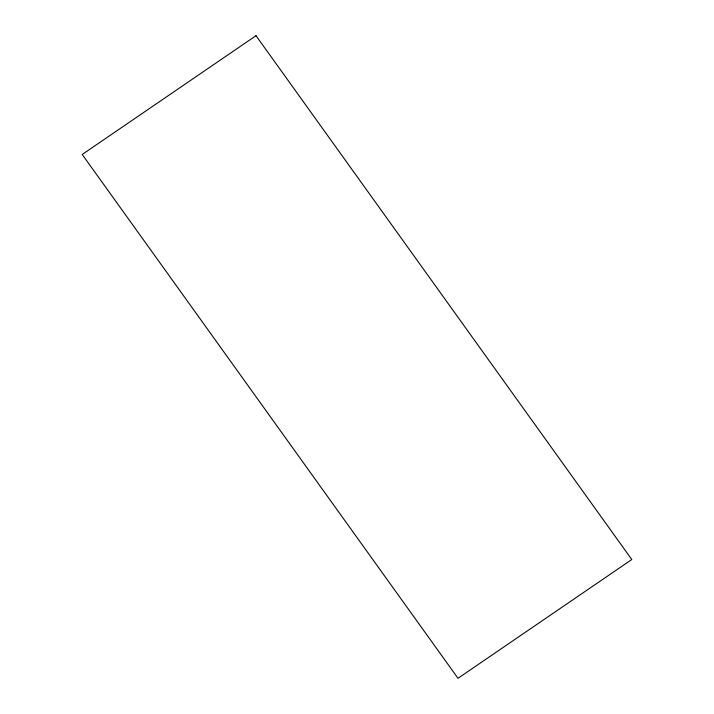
<?xml version="1.0" encoding="UTF-8"?>
<svg xmlns="http://www.w3.org/2000/svg" width="714" height="714" viewBox="0 0 714 714"><rect width="100%" height="100%" fill="white"/><g stroke="black" fill="none" stroke-linecap="round" stroke-linejoin="round"><path stroke-width="1.07" d="M255.996 35.7L82.208 154.474L458.004 678.3L631.792 559.526L255.996 35.7"/></g></svg>
